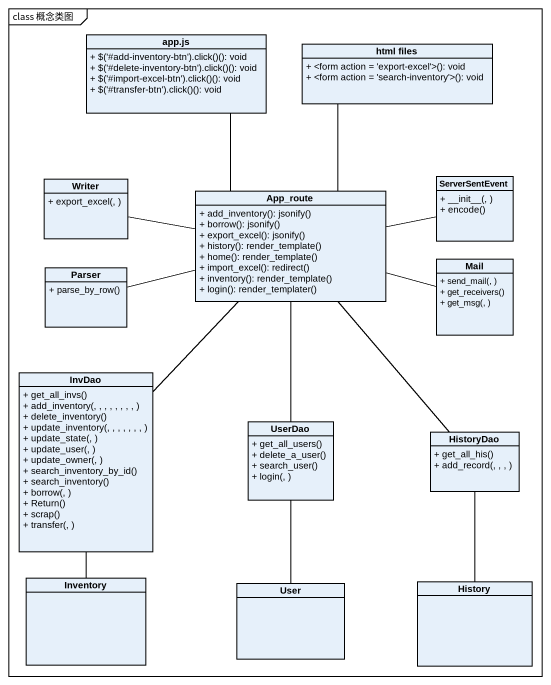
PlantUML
@startuml
mainframe class 概念类图
hide circle
hide empty members
skinparam classAttributeIconSize 0
class "app.js" as app_js {
  + $('#add-inventory-btn').click()(): void
  + $('#delete-inventory-btn').click()(): void
  + $('#import-excel-btn').click()(): void
  + $('#transfer-btn').click()(): void
}
class "html files" as html_files {
  + <form action = 'export-excel'>(): void
  + <form action = 'search-inventory'>(): void
}
class ServerSentEvent {
  + ~__init~__(, )
  + encode()
}
class Writer {
  + export_excel(, )
}
class App_route {
  + add_inventory(): jsonify()
  + borrow(): jsonify()
  + export_excel(): jsonify()
  + history(): render_template()
  + home(): render_template()
  + import_excel(): redirect()
  + inventory(): render_template()
  + login(): render_templater()
}
class Parser {
  + parse_by_row()
}
class Mail {
  + send_mail(, )
  + get_receivers()
  + get_msg(, )
}
class InvDao {
  + get_all_invs()
  + add_inventory(, , , , , , , , )
  + delete_inventory()
  + update_inventory(, , , , , , , )
  + update_state(, )
  + update_user(, )
  + update_owner(, )
  + search_inventory_by_id()
  + search_inventory()
  + borrow(, )
  + Return()
  + scrap()
  + transfer(, )
}
class UserDao {
  + get_all_users()
  + delete_a_user()
  + search_user()
  + login(, )
}
class HistoryDao {
  + get_all_his()
  + add_record(, , , )
}
class Inventory
class User
class History
app_js -- App_route
html_files -- App_route
App_route -right- ServerSentEvent
App_route -left- Writer
App_route -left- Parser
App_route -right- Mail
App_route -- InvDao
App_route -- UserDao
App_route -- HistoryDao
InvDao -- Inventory
UserDao -- User
HistoryDao -- History
@enduml
